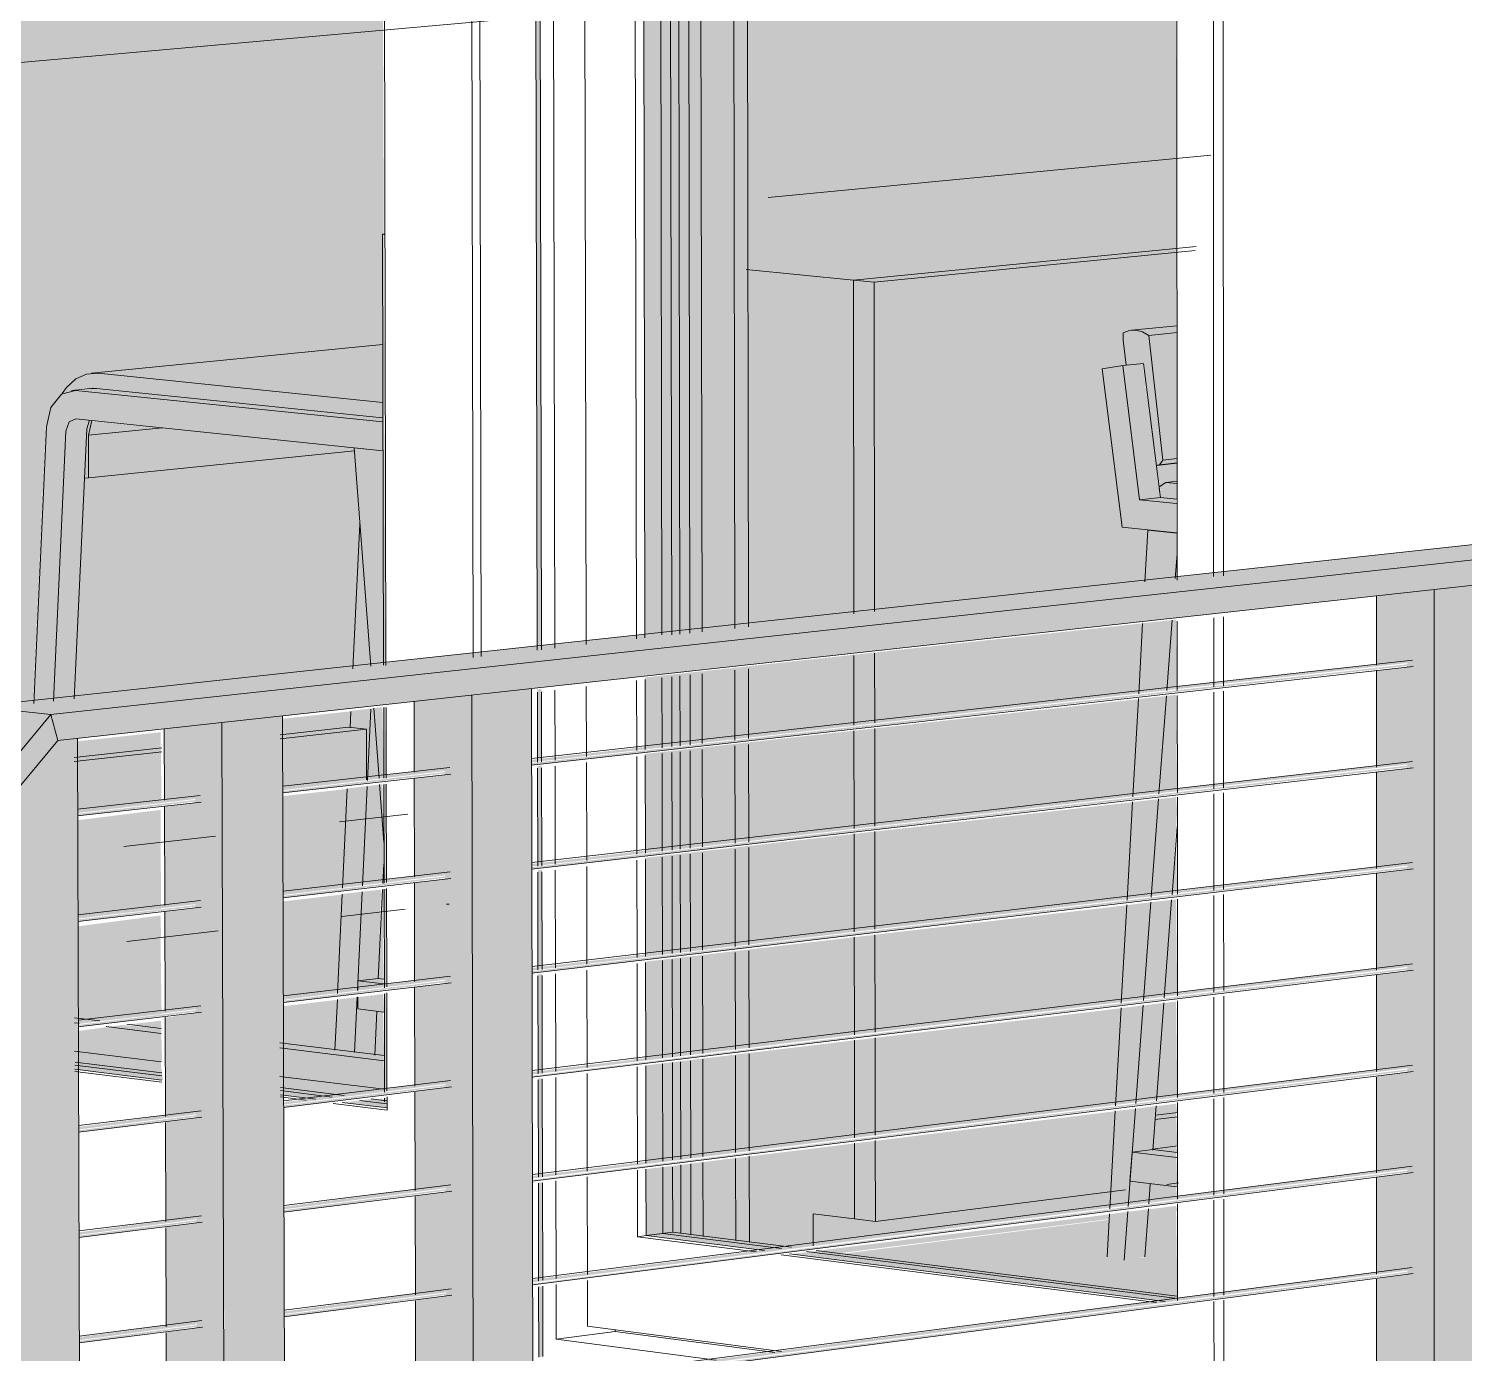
# Model space of a CAD drawing. Header units: inches. Extents: x 5690 to 5695, y -585 to 907.
# Drawn here: x 5694.2749 to 5694.3274, y 381.8823 to 381.9308 of the extents above; entities that cross this region are included whole.
import ezdxf

# ---------------------------------------------------------------- set-up
doc = ezdxf.new("R2010")
doc.units = ezdxf.units.IN
doc.header["$MEASUREMENT"] = 0
for name, color, linetype, lineweight in [('A-DOOR', 31, 'Continuous', 13), ('A-FLOR-HRAL', 11, 'Continuous', 9), ('A-GLAZ-2', 151, 'Continuous', 9), ('A-WALL', 113, 'Continuous', 13), ('G-ANNO-SYMB-1', 111, 'Continuous', 9), ('I-FURN', 30, 'Continuous', 9), ('Q-CASE', 31, 'Continuous', 9)]:
    doc.layers.add(name, color=color, linetype=linetype, lineweight=lineweight)
doc.layers.add('A-DOOR-1', color=31, linetype='Continuous', lineweight=13, transparency=0.75)
doc.layers.add('A-GLAZ-1', color=151, linetype='Continuous', lineweight=13, transparency=0.75)

msp = doc.modelspace()

# ---------------------------------------------------------------- hatches: boundary and pattern name
at = {"layer": 'A-DOOR-1'}
h = msp.add_hatch(color=256, dxfattribs=at)
h.paths.add_polyline_path([(5694.288028, 381.891324), (5694.288004, 381.891688), (5694.28794, 381.89168), (5694.287924, 381.891596), (5694.287473, 381.891652), (5694.286418, 381.891524), (5694.287998, 381.891328)], flags=0)
h.paths.add_polyline_path([(5694.285434, 381.891646), (5694.28649, 381.891774), (5694.284172, 381.89206), (5694.284173, 381.891802), (5694.284278, 381.891789)], flags=0)
h.paths.add_polyline_path([(5694.287939, 381.891922), (5694.288004, 381.89193), (5694.287995, 381.895517), (5694.28793, 381.895509), (5694.287938, 381.892392)], flags=0)
h.paths.add_polyline_path([(5694.279835, 381.892339), (5694.279795, 381.892601), (5694.276644, 381.89299), (5694.276646, 381.892733), (5694.279795, 381.892344)], flags=0)
h.paths.add_polyline_path([(5694.28793, 381.895751), (5694.287994, 381.895758), (5694.287986, 381.899348), (5694.287845, 381.899298), (5694.287833, 381.898497), (5694.287923, 381.898541)], flags=0)
h.paths.add_polyline_path([(5694.276575, 381.897192), (5694.279764, 381.897562), (5694.27974, 381.898364), (5694.276572, 381.897948), (5694.276573, 381.897756)], flags=0)
h.paths.add_polyline_path([(5694.284102, 381.898064), (5694.286336, 381.898323), (5694.286374, 381.899128), (5694.2841, 381.898866), (5694.284102, 381.898087)], flags=0)
h.paths.add_polyline_path([(5694.276571, 381.898243), (5694.27976, 381.898609), (5694.279741, 381.902228), (5694.276562, 381.901828), (5694.276569, 381.89888)], flags=0)
h.paths.add_polyline_path([(5694.284099, 381.899108), (5694.286386, 381.899371), (5694.286558, 381.902992), (5694.284091, 381.902715), (5694.284094, 381.901057)], flags=0)
h.paths.add_polyline_path([(5694.287856, 381.899541), (5694.287985, 381.899589), (5694.287976, 381.90318), (5694.287912, 381.903173), (5694.287873, 381.899902)], flags=0)
h.paths.add_polyline_path([(5694.287911, 381.903414), (5694.287976, 381.903421), (5694.28797, 381.906), (5694.287905, 381.905993), (5694.287907, 381.905282)], flags=0)
h.paths.add_polyline_path([(5694.276555, 381.904126), (5694.279745, 381.904478), (5694.279741, 381.905069), (5694.276553, 381.904719), (5694.276553, 381.904534)], flags=0)
h.paths.add_polyline_path([(5694.284085, 381.904956), (5694.286663, 381.905234), (5694.286691, 381.905832), (5694.284084, 381.905546), (5694.284085, 381.905162)], flags=0)
h.paths.add_polyline_path([(5694.272682, 381.905596), (5694.272961, 381.905932), (5694.275083, 381.906124), (5694.275546, 381.91622), (5694.275754, 381.916989), (5694.276159, 381.917444), (5694.276885, 381.917596), (5694.277455, 381.917641), (5694.287875, 381.916571), (5694.287901, 381.907541), (5694.287966, 381.907548), (5694.287868, 381.934585), (5694.278438, 381.935411), (5694.278435, 381.935897), (5694.287856, 381.936721), (5694.287783, 381.949564), (5694.279696, 381.948967), (5694.279677, 381.955599), (5694.284405, 381.955921), (5694.284379, 381.965667), (5694.272475, 381.96638), (5694.272682, 381.905629)], flags=0)
h.paths.add_polyline_path([(5694.276568, 381.906285), (5694.286765, 381.907391), (5694.287014, 381.912683), (5694.286823, 381.915469), (5694.277143, 381.916458), (5694.277036, 381.916015), (5694.276678, 381.908668)], flags=0)
h.paths.add_polyline_path([(5694.287864, 381.935259), (5694.287861, 381.935691), (5694.285353, 381.935477), (5694.28779, 381.935265)], flags=0)
h = msp.add_hatch(color=256, dxfattribs=at)
h.paths.add_polyline_path([(5694.287935, 381.892005), (5694.287898, 381.893241), (5694.287584, 381.893279), (5694.287652, 381.894865), (5694.28792, 381.894832), (5694.287891, 381.89549), (5694.28621, 381.89529), (5694.286131, 381.893457), (5694.284139, 381.8937), (5694.284143, 381.892473), (5694.287899, 381.89201)], flags=0)
h.paths.add_polyline_path([(5694.279802, 381.893008), (5694.279763, 381.894235), (5694.278329, 381.89436), (5694.276608, 381.894118), (5694.27661, 381.893401), (5694.279764, 381.893012)], flags=0)
h.paths.add_polyline_path([(5694.276607, 381.894399), (5694.27753, 381.894508), (5694.276606, 381.894599), (5694.276607, 381.894438)], flags=0)
h.paths.add_polyline_path([(5694.286221, 381.895533), (5694.287918, 381.895735), (5694.28789, 381.89604), (5694.287708, 381.896062), (5694.287811, 381.899313), (5694.286392, 381.899149), (5694.286226, 381.895636)], flags=0)
h.paths.add_polyline_path([(5694.286403, 381.899393), (5694.287873, 381.899562), (5694.287913, 381.901049), (5694.287859, 381.903163), (5694.286574, 381.90301), (5694.286495, 381.901348)], flags=0)
h.paths.add_polyline_path([(5694.276582, 381.902134), (5694.27977, 381.902491), (5694.27976, 381.904495), (5694.276575, 381.904144), (5694.276582, 381.902163)], flags=0)
h.paths.add_polyline_path([(5694.284108, 381.902976), (5694.287907, 381.90341), (5694.287859, 381.905984), (5694.286707, 381.905849), (5694.286679, 381.905245), (5694.286623, 381.905252), (5694.284102, 381.904974), (5694.284105, 381.904028)], flags=0)
h.paths.add_polyline_path([(5694.275104, 381.906142), (5694.276589, 381.906303), (5694.277043, 381.916162), (5694.27715, 381.916478), (5694.28683, 381.915475), (5694.28703, 381.912698), (5694.286781, 381.907408), (5694.287897, 381.907537), (5694.287858, 381.916573), (5694.27732, 381.917639), (5694.276395, 381.917507), (5694.27612, 381.917434), (5694.275733, 381.916948), (5694.27556, 381.916085), (5694.275155, 381.907257)], flags=0)
h = msp.add_hatch(color=256, dxfattribs=at)
h.paths.add_polyline_path([(5694.28793, 381.891545), (5694.287892, 381.89166), (5694.287441, 381.891605), (5694.287892, 381.891549)], flags=0)
h.paths.add_polyline_path([(5694.286457, 381.891727), (5694.287928, 381.891912), (5694.287891, 381.891998), (5694.284134, 381.892461), (5694.284137, 381.892014), (5694.284957, 381.891912)], flags=0)
h.paths.add_polyline_path([(5694.279795, 381.89255), (5694.279755, 381.893001), (5694.2766, 381.89339), (5694.276603, 381.892945), (5694.279756, 381.892555)], flags=0)
h.paths.add_polyline_path([(5694.287921, 381.893222), (5694.287883, 381.894825), (5694.287644, 381.894854), (5694.287573, 381.893264), (5694.287888, 381.893226)], flags=0)
h.paths.add_polyline_path([(5694.28612, 381.893442), (5694.286201, 381.895278), (5694.284119, 381.895032), (5694.284127, 381.893685), (5694.285946, 381.893463)], flags=0)
h.paths.add_polyline_path([(5694.279785, 381.894216), (5694.27975, 381.894515), (5694.278526, 381.89437), (5694.279751, 381.89422)], flags=0)
h.paths.add_polyline_path([(5694.277516, 381.894493), (5694.279781, 381.894761), (5694.27974, 381.897559), (5694.276575, 381.897192), (5694.276592, 381.894606), (5694.277029, 381.894553)], flags=0)
h.paths.add_polyline_path([(5694.284118, 381.895273), (5694.286212, 381.895521), (5694.286336, 381.898323), (5694.284102, 381.898064), (5694.284116, 381.895623)], flags=0)
h.paths.add_polyline_path([(5694.287907, 381.896023), (5694.287873, 381.898501), (5694.287807, 381.898494), (5694.287698, 381.896048), (5694.28788, 381.896026)], flags=0)
at = {"layer": 'A-FLOR-HRAL'}
for points in [[(5694.275729, 381.905711), (5694.360818, 381.914973), (5694.358157, 381.915233), (5694.273062, 381.906012), (5694.274115, 381.905893)], [(5694.275981, 381.904769), (5694.360816, 381.914071), (5694.360818, 381.914973), (5694.275729, 381.905711)], [(5694.326652, 381.859815), (5694.328394, 381.860084), (5694.328401, 381.910517), (5694.32634, 381.910291), (5694.326368, 381.85997), (5694.32651, 381.859909), (5694.326652, 381.859881)], [(5694.29153, 381.854454), (5694.29342, 381.854746), (5694.293312, 381.906669), (5694.291125, 381.906402), (5694.291241, 381.854617), (5694.291378, 381.85455), (5694.29153, 381.854521)], [(5694.290913, 381.85446), (5694.290944, 381.854562), (5694.291241, 381.854631), (5694.291125, 381.90643), (5694.289015, 381.906196), (5694.289021, 381.903626), (5694.290134, 381.903702), (5694.290149, 381.903561), (5694.290097, 381.903507), (5694.289021, 381.903385), (5694.28903, 381.899805), (5694.290143, 381.899884), (5694.290158, 381.899743), (5694.290106, 381.899689), (5694.28903, 381.899564), (5694.289039, 381.895985), (5694.290152, 381.896068), (5694.290167, 381.895927), (5694.290115, 381.895873), (5694.289039, 381.895745), (5694.289048, 381.892168), (5694.29016, 381.892254), (5694.290175, 381.892113), (5694.290123, 381.892059), (5694.289048, 381.891927), (5694.289057, 381.888353), (5694.290169, 381.888441), (5694.290184, 381.8883), (5694.290132, 381.888247), (5694.289057, 381.888111), (5694.289066, 381.884539), (5694.290175, 381.884634), (5694.290202, 381.884543), (5694.290144, 381.884438), (5694.290141, 381.884436), (5694.289067, 381.884298), (5694.289075, 381.880727), (5694.290184, 381.880825), (5694.290211, 381.880734), (5694.290153, 381.880629), (5694.29015, 381.880628), (5694.289076, 381.880473), (5694.289084, 381.876917), (5694.290192, 381.877018), (5694.29022, 381.876927), (5694.290162, 381.876822), (5694.290158, 381.876821), (5694.289085, 381.876675), (5694.289093, 381.873109), (5694.290201, 381.873213), (5694.290229, 381.873122), (5694.290171, 381.873018), (5694.290167, 381.873016), (5694.289094, 381.872867), (5694.289102, 381.869303), (5694.29021, 381.86941), (5694.290237, 381.869319), (5694.290179, 381.869215), (5694.290176, 381.869213), (5694.289103, 381.869061), (5694.289111, 381.865498), (5694.290218, 381.865609), (5694.290246, 381.865518), (5694.290188, 381.865413), (5694.290185, 381.865412), (5694.289112, 381.865256), (5694.28912, 381.861696), (5694.290227, 381.861809), (5694.290255, 381.861718), (5694.290216, 381.861624), (5694.289121, 381.861453), (5694.289129, 381.857895), (5694.290236, 381.858012), (5694.290263, 381.85792), (5694.290205, 381.857817), (5694.290202, 381.857815), (5694.28913, 381.857653), (5694.289164, 381.85473), (5694.290912, 381.85446)], [(5694.129988, 381.728735), (5694.275981, 381.904769), (5694.275729, 381.905711), (5694.129971, 381.730095)], [(5694.282419, 381.853063), (5694.284348, 381.853362), (5694.284209, 381.905671), (5694.281989, 381.905428), (5694.282185, 381.853219), (5694.282264, 381.85316), (5694.282419, 381.853131)], [(5694.281797, 381.853073), (5694.281827, 381.853172), (5694.282136, 381.85323), (5694.281989, 381.905428), (5694.279879, 381.905195), (5694.279887, 381.902605), (5694.281, 381.902681), (5694.281022, 381.902562), (5694.280963, 381.902484), (5694.279888, 381.902363), (5694.279898, 381.898755), (5694.281011, 381.898834), (5694.281033, 381.898716), (5694.280974, 381.898638), (5694.279899, 381.898504), (5694.27991, 381.894908), (5694.281022, 381.89499), (5694.281044, 381.894871), (5694.280985, 381.894793), (5694.27991, 381.89462), (5694.279921, 381.891062), (5694.281033, 381.891147), (5694.281055, 381.891028), (5694.280996, 381.890951), (5694.279922, 381.890819), (5694.279932, 381.887218), (5694.281043, 381.887307), (5694.281069, 381.887218), (5694.281009, 381.887111), (5694.281007, 381.88711), (5694.279933, 381.886975), (5694.279944, 381.883376), (5694.281054, 381.883468), (5694.28108, 381.883379), (5694.28102, 381.883272), (5694.281018, 381.883271), (5694.279944, 381.883133), (5694.279955, 381.879535), (5694.281065, 381.879631), (5694.281091, 381.879542), (5694.281031, 381.879435), (5694.281029, 381.879434), (5694.279956, 381.87928), (5694.279966, 381.875697), (5694.281076, 381.875796), (5694.281102, 381.875706), (5694.281042, 381.8756), (5694.28104, 381.875599), (5694.279967, 381.875454), (5694.279978, 381.871861), (5694.281071, 381.871982), (5694.281113, 381.871873), (5694.281053, 381.871767), (5694.281051, 381.871766), (5694.279978, 381.871617), (5694.279989, 381.868026), (5694.281082, 381.868151), (5694.281124, 381.868041), (5694.281064, 381.867935), (5694.281063, 381.867935), (5694.27999, 381.867782), (5694.28, 381.864193), (5694.281093, 381.864321), (5694.281135, 381.864212), (5694.281075, 381.864106), (5694.281074, 381.864105), (5694.280001, 381.86395), (5694.280011, 381.860363), (5694.281104, 381.860494), (5694.281146, 381.860384), (5694.281086, 381.860278), (5694.281085, 381.860278), (5694.280012, 381.860119), (5694.280023, 381.856534), (5694.281115, 381.856668), (5694.281157, 381.856558), (5694.281097, 381.856453), (5694.281096, 381.856452), (5694.280023, 381.856289), (5694.28006, 381.853345), (5694.281797, 381.853073)]]:
    msp.add_hatch(color=256, dxfattribs=at).paths.add_polyline_path(points, flags=0)
h = msp.add_hatch(color=256, dxfattribs=at)
h.paths.add_polyline_path([(5694.276709, 381.90211), (5694.281021, 381.902627), (5694.280961, 381.902717), (5694.280919, 381.902721), (5694.276708, 381.902201), (5694.276709, 381.902111)], flags=0)
h.paths.add_polyline_path([(5694.284215, 381.90295), (5694.290154, 381.903651), (5694.290093, 381.903738), (5694.290053, 381.903742), (5694.284215, 381.90304), (5694.284215, 381.902953)], flags=0)
h.paths.add_polyline_path([(5694.293316, 381.903968), (5694.32536, 381.907601), (5694.325293, 381.907676), (5694.325263, 381.907677), (5694.293316, 381.904058), (5694.293316, 381.903975)], flags=0)
h.paths.add_polyline_path([(5694.328401, 381.907893), (5694.357353, 381.911162), (5694.357273, 381.911254), (5694.357251, 381.911252), (5694.328401, 381.90798), (5694.328401, 381.907912)], flags=0)
h = msp.add_hatch(color=256, dxfattribs=at)
h.paths.add_polyline_path([(5694.276709, 381.902008), (5694.281014, 381.902536), (5694.281025, 381.902593), (5694.276709, 381.90208), (5694.276709, 381.902008)], flags=0)
h.paths.add_polyline_path([(5694.284215, 381.902848), (5694.290149, 381.903561), (5694.290159, 381.903615), (5694.284215, 381.90292), (5694.284215, 381.902849)], flags=0)
h.paths.add_polyline_path([(5694.293317, 381.903867), (5694.325356, 381.907497), (5694.325368, 381.907554), (5694.293317, 381.903938), (5694.293317, 381.903869)], flags=0)
h.paths.add_polyline_path([(5694.328401, 381.907795), (5694.357344, 381.911077), (5694.357355, 381.911133), (5694.328401, 381.907854), (5694.328401, 381.9078)], flags=0)
h = msp.add_hatch(color=256, dxfattribs=at)
h.paths.add_polyline_path([(5694.326053, 381.859809), (5694.326085, 381.85992), (5694.32634, 381.859973), (5694.32634, 381.910291), (5694.32423, 381.910058), (5694.32423, 381.907561), (5694.325343, 381.907639), (5694.325361, 381.907513), (5694.325306, 381.907449), (5694.32423, 381.907327), (5694.324231, 381.90385), (5694.325343, 381.903931), (5694.325362, 381.903805), (5694.325306, 381.903741), (5694.324231, 381.903616), (5694.324231, 381.90014), (5694.325344, 381.900224), (5694.325362, 381.900099), (5694.325306, 381.900035), (5694.324231, 381.899907), (5694.324231, 381.896433), (5694.325344, 381.89652), (5694.325362, 381.896394), (5694.325307, 381.89633), (5694.324231, 381.896199), (5694.324232, 381.892727), (5694.325344, 381.892817), (5694.325362, 381.892691), (5694.325307, 381.892628), (5694.324232, 381.892492), (5694.324232, 381.889023), (5694.325344, 381.889116), (5694.325362, 381.88899), (5694.325307, 381.888927), (5694.324232, 381.888789), (5694.324233, 381.885321), (5694.325344, 381.885417), (5694.325362, 381.885291), (5694.325307, 381.885228), (5694.324233, 381.885074), (5694.324233, 381.88162), (5694.325345, 381.881719), (5694.325363, 381.881594), (5694.325307, 381.881531), (5694.324233, 381.881385), (5694.324234, 381.877921), (5694.325335, 381.878035), (5694.325368, 381.877926), (5694.325319, 381.87784), (5694.325308, 381.877835), (5694.324234, 381.877686), (5694.324234, 381.874224), (5694.325335, 381.874341), (5694.325368, 381.874232), (5694.325319, 381.874146), (5694.325308, 381.874141), (5694.324234, 381.873989), (5694.324235, 381.870529), (5694.325335, 381.870649), (5694.325368, 381.87054), (5694.32532, 381.870454), (5694.325308, 381.870449), (5694.324235, 381.870294), (5694.324235, 381.866835), (5694.325335, 381.866959), (5694.325369, 381.866849), (5694.32532, 381.866764), (5694.325308, 381.866759), (5694.324235, 381.8666), (5694.324236, 381.863143), (5694.325336, 381.86327), (5694.325369, 381.86316), (5694.32532, 381.863075), (5694.325308, 381.86307), (5694.324236, 381.862908), (5694.324264, 381.860069), (5694.325412, 381.859902)], flags=0)
h.paths.add_polyline_path([(5694.32634, 381.85988), (5694.326313, 381.859886), (5694.326275, 381.859881)], flags=0)
h = msp.add_hatch(color=256, dxfattribs=at)
h.paths.add_polyline_path([(5694.276721, 381.89825), (5694.281032, 381.89878), (5694.280972, 381.89887), (5694.28093, 381.898875), (5694.27672, 381.898341), (5694.276721, 381.898251)], flags=0)
h.paths.add_polyline_path([(5694.284225, 381.899113), (5694.290163, 381.899833), (5694.290102, 381.89992), (5694.290062, 381.899924), (5694.284225, 381.899204), (5694.284225, 381.899117)], flags=0)
h.paths.add_polyline_path([(5694.293324, 381.90016), (5694.32536, 381.903893), (5694.325294, 381.903968), (5694.325263, 381.903969), (5694.293324, 381.90025), (5694.293324, 381.900167)], flags=0)
h.paths.add_polyline_path([(5694.3284, 381.904195), (5694.357345, 381.907554), (5694.357266, 381.907646), (5694.357244, 381.907644), (5694.3284, 381.904282), (5694.3284, 381.904214)], flags=0)
h = msp.add_hatch(color=256, dxfattribs=at)
h.paths.add_polyline_path([(5694.276721, 381.898148), (5694.281025, 381.89869), (5694.281036, 381.898746), (5694.276721, 381.898219), (5694.276721, 381.898148)], flags=0)
h.paths.add_polyline_path([(5694.284225, 381.899012), (5694.290158, 381.899743), (5694.290167, 381.899797), (5694.284225, 381.899083), (5694.284225, 381.899013)], flags=0)
h.paths.add_polyline_path([(5694.293325, 381.900059), (5694.325357, 381.903789), (5694.325368, 381.903846), (5694.293324, 381.90013), (5694.293325, 381.900061)], flags=0)
h.paths.add_polyline_path([(5694.3284, 381.904097), (5694.357337, 381.907469), (5694.357348, 381.907525), (5694.3284, 381.904156), (5694.3284, 381.904101)], flags=0)
h = msp.add_hatch(color=256, dxfattribs=at)
h.paths.add_polyline_path([(5694.129971, 381.730095), (5694.275729, 381.905711), (5694.273062, 381.906012), (5694.127378, 381.730869)], flags=0)
h.paths.add_polyline_path([(5694.274454, 381.904541), (5694.272344, 381.904782), (5694.272349, 381.904905), (5694.272563, 381.904905), (5694.274556, 381.904664), (5694.274455, 381.904542)], flags=0)
h = msp.add_hatch(color=256, dxfattribs=at)
h.paths.add_polyline_path([(5694.274905, 381.851916), (5694.276867, 381.85222), (5694.276701, 381.904848), (5694.275981, 381.904769), (5694.27446, 381.902935), (5694.27467, 381.852074), (5694.274747, 381.852014), (5694.274905, 381.851984)], flags=0)
h.paths.add_polyline_path([(5694.274455, 381.904542), (5694.274566, 381.904676), (5694.274454, 381.904664)], flags=0)
h = msp.add_hatch(color=256, dxfattribs=at)
h.paths.add_polyline_path([(5694.276733, 381.894392), (5694.281043, 381.894935), (5694.280983, 381.895026), (5694.280941, 381.89503), (5694.276733, 381.894483), (5694.276733, 381.894393)], flags=0)
h.paths.add_polyline_path([(5694.284235, 381.895279), (5694.290172, 381.896017), (5694.29011, 381.896104), (5694.290071, 381.896108), (5694.284235, 381.895369), (5694.284235, 381.895282)], flags=0)
h.paths.add_polyline_path([(5694.293332, 381.896354), (5694.32536, 381.900187), (5694.325294, 381.900262), (5694.325263, 381.900263), (5694.293332, 381.896444), (5694.293332, 381.89636)], flags=0)
h.paths.add_polyline_path([(5694.3284, 381.900498), (5694.357338, 381.903948), (5694.357258, 381.90404), (5694.356527, 381.903955), (5694.3284, 381.900585), (5694.3284, 381.900517)], flags=0)
h = msp.add_hatch(color=256, dxfattribs=at)
h.paths.add_polyline_path([(5694.276733, 381.89429), (5694.281036, 381.894845), (5694.281047, 381.894902), (5694.276733, 381.894361), (5694.276733, 381.89429)], flags=0)
h.paths.add_polyline_path([(5694.284236, 381.895178), (5694.290167, 381.895927), (5694.290176, 381.895981), (5694.284236, 381.895248), (5694.284236, 381.895178)], flags=0)
h.paths.add_polyline_path([(5694.293333, 381.896253), (5694.325357, 381.900083), (5694.325368, 381.90014), (5694.293332, 381.896324), (5694.293333, 381.896255)], flags=0)
h.paths.add_polyline_path([(5694.3284, 381.900401), (5694.35733, 381.903863), (5694.357341, 381.903918), (5694.3284, 381.900459), (5694.3284, 381.900405)], flags=0)
h = msp.add_hatch(color=256, dxfattribs=at)
h.paths.add_polyline_path([(5694.276745, 381.890536), (5694.281054, 381.891092), (5694.280994, 381.891183), (5694.280953, 381.891188), (5694.276745, 381.890627), (5694.276745, 381.890536)], flags=0)
h.paths.add_polyline_path([(5694.284246, 381.891446), (5694.290181, 381.892203), (5694.290119, 381.89229), (5694.29008, 381.892294), (5694.284245, 381.891536), (5694.284246, 381.891449)], flags=0)
h.paths.add_polyline_path([(5694.29334, 381.892549), (5694.325361, 381.896482), (5694.325294, 381.896558), (5694.325263, 381.896559), (5694.29334, 381.892639), (5694.29334, 381.892556)], flags=0)
h.paths.add_polyline_path([(5694.328399, 381.896803), (5694.357331, 381.900343), (5694.357251, 381.900435), (5694.356527, 381.900349), (5694.328399, 381.89689), (5694.328399, 381.896822)], flags=0)
h = msp.add_hatch(color=256, dxfattribs=at)
h.paths.add_polyline_path([(5694.276745, 381.890434), (5694.281047, 381.891002), (5694.281058, 381.891059), (5694.276745, 381.890505), (5694.276745, 381.890435)], flags=0)
h.paths.add_polyline_path([(5694.284246, 381.891345), (5694.290175, 381.892113), (5694.290185, 381.892166), (5694.284246, 381.891415), (5694.284246, 381.891346)], flags=0)
h.paths.add_polyline_path([(5694.293341, 381.892449), (5694.325357, 381.896379), (5694.325368, 381.896435), (5694.29334, 381.892498), (5694.293341, 381.892451)], flags=0)
h.paths.add_polyline_path([(5694.328399, 381.896706), (5694.357323, 381.900258), (5694.357334, 381.900314), (5694.328399, 381.896764), (5694.328399, 381.89671)], flags=0)
h = msp.add_hatch(color=256, dxfattribs=at)
h.paths.add_polyline_path([(5694.276757, 381.886681), (5694.281065, 381.887251), (5694.281005, 381.887342), (5694.280964, 381.887347), (5694.276757, 381.886773), (5694.276757, 381.886682)], flags=0)
h.paths.add_polyline_path([(5694.284256, 381.887615), (5694.290189, 381.88839), (5694.290128, 381.888478), (5694.290089, 381.888482), (5694.284256, 381.887708), (5694.284256, 381.887618)], flags=0)
h.paths.add_polyline_path([(5694.293348, 381.888746), (5694.325361, 381.892779), (5694.325285, 381.892858), (5694.325264, 381.892857), (5694.293348, 381.888837), (5694.293348, 381.888753)], flags=0)
h.paths.add_polyline_path([(5694.328399, 381.89311), (5694.357324, 381.89674), (5694.357244, 381.896832), (5694.356528, 381.896745), (5694.328399, 381.893197), (5694.328399, 381.893128)], flags=0)
h = msp.add_hatch(color=256, dxfattribs=at)
h.paths.add_polyline_path([(5694.276757, 381.886581), (5694.281058, 381.887161), (5694.281069, 381.887218), (5694.276757, 381.886651), (5694.276757, 381.886581)], flags=0)
h.paths.add_polyline_path([(5694.284256, 381.887515), (5694.290184, 381.8883), (5694.290194, 381.888354), (5694.284256, 381.887584), (5694.284256, 381.887515)], flags=0)
h.paths.add_polyline_path([(5694.293348, 381.888647), (5694.325357, 381.892676), (5694.325368, 381.892732), (5694.293348, 381.888695), (5694.293348, 381.888649)], flags=0)
h.paths.add_polyline_path([(5694.328399, 381.893013), (5694.357316, 381.896655), (5694.357327, 381.896711), (5694.328399, 381.89307), (5694.328399, 381.893017)], flags=0)
h = msp.add_hatch(color=256, dxfattribs=at)
h.paths.add_polyline_path([(5694.276769, 381.882829), (5694.281076, 381.883412), (5694.280996, 381.88351), (5694.280975, 381.883508), (5694.276769, 381.882944), (5694.276769, 381.882829)], flags=0)
h.paths.add_polyline_path([(5694.284266, 381.883786), (5694.290198, 381.884579), (5694.290119, 381.884673), (5694.290097, 381.884672), (5694.284266, 381.883879), (5694.284266, 381.883789)], flags=0)
h.paths.add_polyline_path([(5694.293356, 381.884946), (5694.325361, 381.889078), (5694.325285, 381.889157), (5694.325264, 381.889156), (5694.293356, 381.885041), (5694.293356, 381.884952)], flags=0)
h.paths.add_polyline_path([(5694.328398, 381.889418), (5694.357317, 381.893139), (5694.357237, 381.893231), (5694.356528, 381.893142), (5694.328398, 381.889506), (5694.328398, 381.889437)], flags=0)
h = msp.add_hatch(color=256, dxfattribs=at)
h.paths.add_polyline_path([(5694.27677, 381.882728), (5694.281069, 381.883322), (5694.28108, 381.883379), (5694.276769, 381.882798), (5694.27677, 381.882729)], flags=0)
h.paths.add_polyline_path([(5694.284266, 381.883686), (5694.290193, 381.88449), (5694.290202, 381.884543), (5694.284266, 381.883755), (5694.284266, 381.883687)], flags=0)
h.paths.add_polyline_path([(5694.293356, 381.884847), (5694.325357, 381.888975), (5694.325369, 381.889031), (5694.293356, 381.884895), (5694.293356, 381.884848)], flags=0)
h.paths.add_polyline_path([(5694.328398, 381.889322), (5694.357308, 381.893054), (5694.35732, 381.893109), (5694.328398, 381.889379), (5694.328398, 381.889326)], flags=0)
h = msp.add_hatch(color=256, dxfattribs=at)
h.paths.add_polyline_path([(5694.276781, 381.878978), (5694.281087, 381.879575), (5694.281007, 381.879673), (5694.280986, 381.879672), (5694.276781, 381.879093), (5694.276781, 381.878979)], flags=0)
h.paths.add_polyline_path([(5694.284276, 381.879958), (5694.290207, 381.880771), (5694.290128, 381.880864), (5694.290106, 381.880863), (5694.284276, 381.880052), (5694.284276, 381.879962)], flags=0)
h.paths.add_polyline_path([(5694.293364, 381.881147), (5694.325361, 381.885379), (5694.325286, 381.885458), (5694.325264, 381.885457), (5694.293364, 381.881242), (5694.293364, 381.881153)], flags=0)
h.paths.add_polyline_path([(5694.328398, 381.885728), (5694.35731, 381.889539), (5694.35723, 381.889632), (5694.356528, 381.889541), (5694.328398, 381.885816), (5694.328398, 381.885747)], flags=0)
h = msp.add_hatch(color=256, dxfattribs=at)
h.paths.add_polyline_path([(5694.276782, 381.878878), (5694.28108, 381.879485), (5694.281091, 381.879542), (5694.276781, 381.878948), (5694.276782, 381.878878)], flags=0)
h.paths.add_polyline_path([(5694.284277, 381.879859), (5694.290201, 381.880681), (5694.290211, 381.880734), (5694.284276, 381.879928), (5694.284277, 381.87986)], flags=0)
h.paths.add_polyline_path([(5694.293364, 381.881048), (5694.325358, 381.885276), (5694.325369, 381.885332), (5694.293364, 381.881096), (5694.293364, 381.88105)], flags=0)
h.paths.add_polyline_path([(5694.328398, 381.885632), (5694.357301, 381.889454), (5694.357312, 381.889509), (5694.328398, 381.885689), (5694.328398, 381.885636)], flags=0)
at = {"layer": 'A-GLAZ-1'}
h = msp.add_hatch(color=256, dxfattribs=at)
h.paths.add_polyline_path([(5694.316499, 381.884247), (5694.316951, 381.884306), (5694.316902, 381.884447), (5694.304569, 381.886007), (5694.314448, 381.887259), (5694.314458, 381.887431), (5694.302828, 381.885979), (5694.314995, 381.884437)], flags=0)
h.paths.add_polyline_path([(5694.301892, 381.886097), (5694.314471, 381.887669), (5694.314669, 381.891202), (5694.297499, 381.889085), (5694.297503, 381.886653), (5694.301131, 381.886194)], flags=0)
h.paths.add_polyline_path([(5694.315867, 381.887418), (5694.316942, 381.887555), (5694.316895, 381.887742), (5694.315882, 381.887613)], flags=0)
h.paths.add_polyline_path([(5694.315899, 381.887852), (5694.316942, 381.887985), (5694.316895, 381.888428), (5694.315952, 381.888548), (5694.315944, 381.888448)], flags=0)
h.paths.add_polyline_path([(5694.297498, 381.889325), (5694.314683, 381.89144), (5694.314881, 381.89497), (5694.297492, 381.89288), (5694.297493, 381.89243)], flags=0)
h.paths.add_polyline_path([(5694.316941, 381.889686), (5694.316895, 381.889923), (5694.316046, 381.889797), (5694.316895, 381.889692)], flags=0)
h.paths.add_polyline_path([(5694.31614, 381.891057), (5694.31694, 381.891157), (5694.316895, 381.891479), (5694.316165, 381.891388)], flags=0)
h.paths.add_polyline_path([(5694.316183, 381.891626), (5694.31694, 381.891721), (5694.316895, 381.895215), (5694.316449, 381.895161), (5694.31623, 381.892246)], flags=0)
h.paths.add_polyline_path([(5694.297491, 381.89312), (5694.314894, 381.895208), (5694.315093, 381.898739), (5694.297485, 381.896676), (5694.297487, 381.895688)], flags=0)
h.paths.add_polyline_path([(5694.316466, 381.895399), (5694.316937, 381.895456), (5694.316895, 381.898952), (5694.316732, 381.898933), (5694.316486, 381.895656)], flags=0)
h.paths.add_polyline_path([(5694.297485, 381.896916), (5694.315106, 381.898977), (5694.315304, 381.902509), (5694.297478, 381.900475), (5694.297481, 381.898946)], flags=0)
h.paths.add_polyline_path([(5694.31675, 381.899171), (5694.316935, 381.899193), (5694.316895, 381.901108), (5694.316817, 381.900071)], flags=0)
h.paths.add_polyline_path([(5694.297478, 381.900714), (5694.315317, 381.902746), (5694.315516, 381.906278), (5694.297471, 381.904275), (5694.297475, 381.902203)], flags=0)
h.paths.add_polyline_path([(5694.297471, 381.904514), (5694.315529, 381.906516), (5694.315671, 381.909051), (5694.297466, 381.90707), (5694.297469, 381.905461)], flags=0)
h.paths.add_polyline_path([(5694.297463, 381.908605), (5694.315757, 381.910573), (5694.315863, 381.912462), (5694.314916, 381.912561), (5694.314193, 381.918365), (5694.315707, 381.918556), (5694.316356, 381.913647), (5694.316928, 381.913589), (5694.316886, 381.936262), (5694.301207, 381.934916), (5694.301168, 381.935563), (5694.303055, 381.935726), (5694.301205, 381.935916), (5694.301164, 381.936548), (5694.306177, 381.93614), (5694.307668, 381.936141), (5694.308746, 381.936217), (5694.316885, 381.936927), (5694.309915, 381.937467), (5694.308506, 381.937442), (5694.307538, 381.937368), (5694.301163, 381.936825), (5694.301202, 381.937833), (5694.307537, 381.938354), (5694.316902, 381.937576), (5694.316885, 381.966497), (5694.312584, 381.966752), (5694.31255, 381.957943), (5694.305259, 381.958428), (5694.305248, 381.967187), (5694.297355, 381.967622), (5694.297463, 381.908719)], flags=0)
h = msp.add_hatch(color=256, dxfattribs=at)
h.paths.add_polyline_path([(5694.314991, 381.885762), (5694.315752, 381.885881), (5694.315883, 381.88762), (5694.314459, 381.887437), (5694.314369, 381.88584), (5694.314821, 381.885783)], flags=0)
h.paths.add_polyline_path([(5694.314472, 381.887675), (5694.315901, 381.887858), (5694.315953, 381.888553), (5694.316943, 381.888431), (5694.316896, 381.889697), (5694.316048, 381.88982), (5694.316941, 381.889933), (5694.316896, 381.891155), (5694.316141, 381.891061), (5694.316166, 381.891392), (5694.31467, 381.891205), (5694.314505, 381.888268)], flags=0)
h.paths.add_polyline_path([(5694.314684, 381.891443), (5694.316184, 381.891631), (5694.316449, 381.895165), (5694.314882, 381.894974), (5694.314737, 381.8924)], flags=0)
h.paths.add_polyline_path([(5694.314895, 381.895212), (5694.316467, 381.895403), (5694.316733, 381.898937), (5694.315093, 381.898743), (5694.31492, 381.89566)], flags=0)
h.paths.add_polyline_path([(5694.315107, 381.89898), (5694.316751, 381.899175), (5694.316934, 381.902179), (5694.316896, 381.902696), (5694.315305, 381.902512), (5694.315149, 381.899732)], flags=0)
h.paths.add_polyline_path([(5694.315318, 381.902749), (5694.316934, 381.902936), (5694.316896, 381.906437), (5694.315516, 381.906282), (5694.315425, 381.904659)], flags=0)
h.paths.add_polyline_path([(5694.31553, 381.906519), (5694.316932, 381.906676), (5694.316896, 381.909189), (5694.315672, 381.909054), (5694.315652, 381.908699)], flags=0)
h.paths.add_polyline_path([(5694.315758, 381.910576), (5694.316929, 381.910704), (5694.316896, 381.913592), (5694.316305, 381.913651), (5694.316206, 381.914558), (5694.315671, 381.918552), (5694.314193, 381.918366), (5694.314917, 381.912563), (5694.315862, 381.91243), (5694.31585, 381.912226)], flags=0)
msp.add_hatch(color=256, dxfattribs=at).paths.add_polyline_path([(5694.316946, 381.884403), (5694.316895, 381.887549), (5694.315867, 381.887418), (5694.31575, 381.88586), (5694.314792, 381.885787), (5694.314371, 381.885881), (5694.314447, 381.887236), (5694.304556, 381.88597), (5694.316897, 381.884409)], flags=0)
at = {"layer": 'A-WALL'}
h = msp.add_hatch(color=256, dxfattribs=at)
h.paths.add_polyline_path([(5694.293577, 381.882208), (5694.29373, 381.882227), (5694.293724, 381.884806), (5694.293572, 381.884787), (5694.293577, 381.882227)], flags=0)
h.paths.add_polyline_path([(5694.293571, 381.885028), (5694.293724, 381.885047), (5694.293716, 381.888611), (5694.293564, 381.888592), (5694.293571, 381.885435)], flags=0)
h.paths.add_polyline_path([(5694.293564, 381.888833), (5694.293716, 381.888852), (5694.293709, 381.892418), (5694.293556, 381.892399), (5694.293563, 381.889171)], flags=0)
h.paths.add_polyline_path([(5694.293556, 381.89264), (5694.293708, 381.892658), (5694.293701, 381.896226), (5694.293548, 381.896208), (5694.29355, 381.895305)], flags=0)
h.paths.add_polyline_path([(5694.293548, 381.896448), (5694.2937, 381.896466), (5694.293693, 381.900036), (5694.29354, 381.900019), (5694.293543, 381.898571)], flags=0)
h.paths.add_polyline_path([(5694.29354, 381.900259), (5694.293692, 381.900276), (5694.293685, 381.903848), (5694.293532, 381.903831), (5694.293536, 381.90219)], flags=0)
h.paths.add_polyline_path([(5694.293532, 381.904071), (5694.293684, 381.904088), (5694.293679, 381.906653), (5694.293527, 381.906636), (5694.293529, 381.905461)], flags=0)
h.paths.add_polyline_path([(5694.293523, 381.908176), (5694.293676, 381.908193), (5694.293545, 381.971479), (5694.293392, 381.971488), (5694.293522, 381.908718)], flags=0)

# ---------------------------------------------------------------- linework, layer by layer
at = {"layer": 'A-DOOR'}
for p, q in [((5694.291042, 381.970856), (5694.291183, 381.907804)), ((5694.287848, 381.965431), (5694.287989, 381.907511)), ((5694.287992, 381.905968), (5694.287999, 381.903389)), ((5694.287999, 381.903168), (5694.288008, 381.899572)), ((5694.288008, 381.899351), (5694.288017, 381.895759)), ((5694.288018, 381.895538), (5694.288026, 381.891949)), ((5694.279784, 381.892496), (5694.27661, 381.892888)), ((5694.276613, 381.892994), (5694.279784, 381.892602)), ((5694.279784, 381.892264), (5694.276605, 381.892657)), ((5694.276607, 381.892738), (5694.279784, 381.892345)), ((5694.276607, 381.892738), (5694.279784, 381.892345)), ((5694.279784, 381.892345), (5694.276607, 381.892738)), ((5694.284125, 381.892066), (5694.286463, 381.891777)), ((5694.286027, 381.891724), (5694.284128, 381.891959)), ((5694.284132, 381.891807), (5694.285407, 381.891649)), ((5694.284132, 381.891807), (5694.285407, 381.891649)), ((5694.285407, 381.891649), (5694.284132, 381.891807)), ((5694.285073, 381.891608), (5694.284135, 381.891725)), ((5694.288028, 381.891242), (5694.286057, 381.891487)), ((5694.286391, 381.891527), (5694.288027, 381.891325)), ((5694.286391, 381.891527), (5694.288027, 381.891325)), ((5694.288027, 381.891325), (5694.286391, 381.891527)), ((5694.288015, 381.891478), (5694.28703, 381.8916)), ((5694.287446, 381.891655), (5694.288009, 381.891586)), ((5694.288027, 381.891728), (5694.288028, 381.891242))]:
    msp.add_line(p, q, dxfattribs=at)
at = {"layer": 'A-FLOR-HRAL'}
for p, q in [((5694.358157, 381.915233), (5694.273062, 381.906012)), ((5694.275729, 381.905711), (5694.360818, 381.914973)), ((5694.360816, 381.914071), (5694.275981, 381.904769)), ((5694.32634, 381.859971), (5694.32634, 381.91029)), ((5694.32423, 381.910056), (5694.32423, 381.907516)), ((5694.293316, 381.904108), (5694.32554, 381.907709)), ((5694.325566, 381.907477), (5694.293317, 381.903867)), ((5694.32423, 381.907339), (5694.324231, 381.903795)), ((5694.29342, 381.854741), (5694.293312, 381.906669)), ((5694.275729, 381.905711), (5694.273062, 381.906012)), ((5694.289015, 381.906195), (5694.289021, 381.903606)), ((5694.291241, 381.854615), (5694.291125, 381.906429)), ((5694.275729, 381.905711), (5694.129971, 381.730095)), ((5694.275981, 381.904769), (5694.275729, 381.905711)), ((5694.284348, 381.853356), (5694.284209, 381.905671)), ((5694.279879, 381.905193), (5694.279887, 381.902585)), ((5694.282136, 381.853225), (5694.281989, 381.905428)), ((5694.129988, 381.728735), (5694.275981, 381.904769)), ((5694.276867, 381.852214), (5694.276701, 381.904848)), ((5694.293324, 381.9003), (5694.32554, 381.904002)), ((5694.284215, 381.90309), (5694.290331, 381.903774)), ((5694.290357, 381.903535), (5694.284215, 381.902848)), ((5694.289021, 381.903384), (5694.28903, 381.899774)), ((5694.325566, 381.90377), (5694.293325, 381.900059)), ((5694.324231, 381.903618), (5694.324231, 381.900077)), ((5694.276708, 381.902251), (5694.281197, 381.902753)), ((5694.281223, 381.902513), (5694.276709, 381.902007)), ((5694.279888, 381.90236), (5694.279898, 381.898725)), ((5694.293332, 381.896494), (5694.325539, 381.900297)), ((5694.284225, 381.899254), (5694.290339, 381.899957)), ((5694.290366, 381.899718), (5694.284226, 381.899012)), ((5694.325567, 381.900065), (5694.293333, 381.896253)), ((5694.324231, 381.8999), (5694.324231, 381.896363)), ((5694.28903, 381.899553), (5694.289039, 381.895946)), ((5694.27672, 381.898392), (5694.281207, 381.898908)), ((5694.281234, 381.898667), (5694.276721, 381.898148)), ((5694.279899, 381.8985), (5694.27991, 381.894868)), ((5694.29334, 381.89269), (5694.325539, 381.896593)), ((5694.284235, 381.89542), (5694.290347, 381.896142)), ((5694.325567, 381.896362), (5694.293341, 381.892449)), ((5694.324231, 381.896186), (5694.324232, 381.892652)), ((5694.290375, 381.895903), (5694.284236, 381.895177)), ((5694.289039, 381.895725), (5694.289048, 381.892122)), ((5694.276733, 381.894534), (5694.281218, 381.895064)), ((5694.281246, 381.894824), (5694.276733, 381.89429)), ((5694.27991, 381.894643), (5694.279921, 381.891015)), ((5694.293348, 381.888888), (5694.325539, 381.892891)), ((5694.284245, 381.891588), (5694.290355, 381.892328)), ((5694.325567, 381.89266), (5694.293349, 381.888647)), ((5694.324232, 381.892454), (5694.324232, 381.888945)), ((5694.290384, 381.89209), (5694.284246, 381.891345)), ((5694.289049, 381.891901), (5694.289057, 381.888301)), ((5694.276745, 381.890679), (5694.281228, 381.891222)), ((5694.281257, 381.890982), (5694.276746, 381.890434)), ((5694.279922, 381.89079), (5694.279932, 381.887166)), ((5694.293356, 381.885088), (5694.325538, 381.889191)), ((5694.325568, 381.88896), (5694.293357, 381.884847)), ((5694.324232, 381.888768), (5694.324233, 381.885241)), ((5694.284256, 381.887757), (5694.290363, 381.888517)), ((5694.290393, 381.888279), (5694.284256, 381.887514)), ((5694.289058, 381.88808), (5694.289066, 381.884485)), ((5694.276757, 381.886825), (5694.281238, 381.887382)), ((5694.281268, 381.887142), (5694.276758, 381.88658)), ((5694.279933, 381.886941), (5694.279944, 381.883321)), ((5694.293364, 381.88129), (5694.325538, 381.885493)), ((5694.325568, 381.885262), (5694.293365, 381.881048)), ((5694.324233, 381.885065), (5694.324233, 381.881541)), ((5694.284266, 381.883929), (5694.290372, 381.884707)), ((5694.290402, 381.884469), (5694.284267, 381.883686)), ((5694.289067, 381.884263), (5694.289075, 381.880672)), ((5694.276769, 381.882973), (5694.281249, 381.883544)), ((5694.281279, 381.883304), (5694.27677, 381.882728)), ((5694.279944, 381.883096), (5694.279955, 381.879479))]:
    msp.add_line(p, q, dxfattribs=at)
at = {"layer": 'A-GLAZ-2'}
for p, q in [((5694.293545, 381.971479), (5694.293676, 381.908087)), ((5694.294168, 381.908145), (5694.29404, 381.97076)), ((5694.295194, 381.970388), (5694.295316, 381.908272)), ((5694.318239, 381.969381), (5694.318269, 381.910759)), ((5694.297154, 381.908489), (5694.297045, 381.96764)), ((5694.297355, 381.967622), (5694.297463, 381.908522)), ((5694.297355, 381.967622), (5694.297463, 381.908522)), ((5694.297463, 381.908522), (5694.297355, 381.967622)), ((5694.298082, 381.908636), (5694.297977, 381.967584)), ((5694.298338, 381.967563), (5694.298442, 381.908636)), ((5694.29864, 381.96754), (5694.298743, 381.908656)), ((5694.299008, 381.967515), (5694.299109, 381.90869)), ((5694.299451, 381.967485), (5694.299551, 381.908737)), ((5694.300747, 381.908862), (5694.300652, 381.967408)), ((5694.300652, 381.967408), (5694.300747, 381.908862)), ((5694.301156, 381.967378), (5694.301248, 381.908917)), ((5694.316903, 381.96646), (5694.316936, 381.910635)), ((5694.316937, 381.909128), (5694.316938, 381.906593)), ((5694.31827, 381.909254), (5694.318271, 381.906722)), ((5694.29809, 381.904501), (5694.298085, 381.907059)), ((5694.298445, 381.907098), (5694.298449, 381.904541)), ((5694.298745, 381.907126), (5694.29875, 381.90457)), ((5694.299112, 381.907161), (5694.299116, 381.904605)), ((5694.299553, 381.907208), (5694.299558, 381.904653)), ((5694.300754, 381.904783), (5694.300749, 381.907335)), ((5694.300749, 381.907335), (5694.300754, 381.904783)), ((5694.301251, 381.90739), (5694.301255, 381.904839)), ((5694.293679, 381.906551), (5694.293685, 381.903984)), ((5694.294176, 381.904043), (5694.294171, 381.906609)), ((5694.295319, 381.906738), (5694.295324, 381.904174)), ((5694.297161, 381.904397), (5694.297157, 381.906957)), ((5694.297466, 381.906991), (5694.297471, 381.904432)), ((5694.297466, 381.906991), (5694.297471, 381.904432)), ((5694.297471, 381.904432), (5694.297466, 381.906991)), ((5694.318271, 381.906535), (5694.318273, 381.902998)), ((5694.316939, 381.906406), (5694.316941, 381.902865)), ((5694.299117, 381.904388), (5694.299123, 381.900822)), ((5694.299558, 381.904436), (5694.299564, 381.900872)), ((5694.30076, 381.901005), (5694.300754, 381.904566)), ((5694.300754, 381.904566), (5694.30076, 381.901005)), ((5694.301255, 381.904623), (5694.301261, 381.901063)), ((5694.295325, 381.903955), (5694.295332, 381.900379)), ((5694.297168, 381.900608), (5694.297162, 381.904179)), ((5694.297471, 381.904214), (5694.297478, 381.900644)), ((5694.297471, 381.904214), (5694.297478, 381.900644)), ((5694.297478, 381.900644), (5694.297471, 381.904214)), ((5694.298097, 381.900715), (5694.29809, 381.904284)), ((5694.29845, 381.904324), (5694.298456, 381.900756)), ((5694.29875, 381.904352), (5694.298756, 381.900785)), ((5694.293685, 381.903765), (5694.293692, 381.900184)), ((5694.294184, 381.900245), (5694.294177, 381.903824)), ((5694.316941, 381.902688), (5694.316943, 381.899141)), ((5694.318273, 381.902811), (5694.318275, 381.899277)), ((5694.300766, 381.897231), (5694.30076, 381.900788)), ((5694.30076, 381.900788), (5694.300766, 381.897231)), ((5694.301261, 381.900846), (5694.301267, 381.89729)), ((5694.297175, 381.896822), (5694.297169, 381.90039)), ((5694.297478, 381.900426), (5694.297485, 381.896859)), ((5694.297478, 381.900426), (5694.297485, 381.896859)), ((5694.297485, 381.896859), (5694.297478, 381.900426)), ((5694.298103, 381.896932), (5694.298097, 381.900497)), ((5694.298457, 381.900539), (5694.298463, 381.896975)), ((5694.298757, 381.900568), (5694.298763, 381.897005)), ((5694.299123, 381.900604), (5694.299129, 381.897042)), ((5694.299564, 381.900655), (5694.29957, 381.897094)), ((5694.293693, 381.899965), (5694.2937, 381.896388)), ((5694.294192, 381.89645), (5694.294184, 381.900026)), ((5694.295332, 381.90016), (5694.295339, 381.896587)), ((5694.316943, 381.898964), (5694.316945, 381.89542)), ((5694.318275, 381.89909), (5694.318276, 381.89556)), ((5694.301267, 381.897074), (5694.301273, 381.893521)), ((5694.297182, 381.893041), (5694.297176, 381.896605)), ((5694.297485, 381.896641), (5694.297492, 381.893078)), ((5694.297485, 381.896641), (5694.297492, 381.893078)), ((5694.297492, 381.893078), (5694.297485, 381.896641)), ((5694.29811, 381.893153), (5694.298104, 381.896715)), ((5694.298463, 381.896757), (5694.29847, 381.893197)), ((5694.298763, 381.896788), (5694.29877, 381.893228)), ((5694.29913, 381.896825), (5694.299136, 381.893266)), ((5694.299571, 381.896877), (5694.299577, 381.893319)), ((5694.300772, 381.89346), (5694.300766, 381.897014)), ((5694.300766, 381.897014), (5694.300772, 381.89346)), ((5694.293701, 381.896169), (5694.293708, 381.892595)), ((5694.294199, 381.892658), (5694.294192, 381.896231)), ((5694.29534, 381.896369), (5694.295347, 381.8928)), ((5694.316945, 381.895243), (5694.316947, 381.891702)), ((5694.318277, 381.895373), (5694.318278, 381.891846)), ((5694.297492, 381.892861), (5694.297498, 381.889301)), ((5694.297492, 381.892861), (5694.297498, 381.889301)), ((5694.297498, 381.889301), (5694.297492, 381.892861)), ((5694.298117, 381.889378), (5694.29811, 381.892936)), ((5694.29847, 381.89298), (5694.298476, 381.889423)), ((5694.29877, 381.893011), (5694.298776, 381.889455)), ((5694.299136, 381.893049), (5694.299142, 381.889494)), ((5694.299577, 381.893102), (5694.299583, 381.889548)), ((5694.300778, 381.889693), (5694.300772, 381.893244)), ((5694.300772, 381.893244), (5694.300778, 381.889693)), ((5694.301273, 381.893305), (5694.301279, 381.889755)), ((5694.293709, 381.892376), (5694.293716, 381.888806)), ((5694.294207, 381.888871), (5694.2942, 381.89244)), ((5694.295347, 381.892582), (5694.295354, 381.889016)), ((5694.297189, 381.889263), (5694.297183, 381.892823)), ((5694.316947, 381.891525), (5694.316949, 381.887988)), ((5694.318278, 381.89166), (5694.31828, 381.888136)), ((5694.298122, 381.886732), (5694.298117, 381.889159)), ((5694.298477, 381.889159), (5694.298481, 381.886777)), ((5694.298777, 381.889238), (5694.298781, 381.886734)), ((5694.299143, 381.889277), (5694.299147, 381.886681)), ((5694.299584, 381.889332), (5694.299588, 381.886625)), ((5694.300783, 381.88647), (5694.300778, 381.889477)), ((5694.300778, 381.889477), (5694.300783, 381.88647)), ((5694.301279, 381.889556), (5694.301284, 381.886406)), ((5694.294215, 381.885087), (5694.294208, 381.888652)), ((5694.295354, 381.888798), (5694.295361, 381.885236)), ((5694.297194, 381.886614), (5694.29719, 381.889045)), ((5694.297499, 381.889084), (5694.297503, 381.886653)), ((5694.297499, 381.889084), (5694.297503, 381.886653)), ((5694.297503, 381.886653), (5694.297499, 381.889084)), ((5694.293716, 381.888587), (5694.293724, 381.885021)), ((5694.31695, 381.887811), (5694.316952, 381.884278)), ((5694.31828, 381.88795), (5694.318282, 381.88443)), ((5694.297194, 381.886614), (5694.297503, 381.886653)), ((5694.301533, 381.886064), (5694.297194, 381.886614)), ((5694.297503, 381.886653), (5694.298481, 381.886777)), ((5694.297503, 381.886653), (5694.298122, 381.886732)), ((5694.297503, 381.886653), (5694.301842, 381.886104)), ((5694.297503, 381.886653), (5694.301842, 381.886104)), ((5694.301842, 381.886104), (5694.297503, 381.886653)), ((5694.30246, 381.886182), (5694.298122, 381.886732)), ((5694.298481, 381.886777), (5694.30282, 381.886228)), ((5694.316942, 381.88435), (5694.303374, 381.886067)), ((5694.303733, 381.886113), (5694.316939, 381.884442)), ((5694.316184, 381.884207), (5694.302447, 381.885948)), ((5694.302756, 381.885988), (5694.316493, 381.884247)), ((5694.302756, 381.885988), (5694.316493, 381.884247)), ((5694.316493, 381.884247), (5694.302756, 381.885988)), ((5694.295362, 381.885017), (5694.295365, 381.883339)), ((5694.293724, 381.884802), (5694.29373, 381.882227)), ((5694.294219, 381.882863), (5694.294215, 381.884869)), ((5694.318282, 381.884243), (5694.318284, 381.880727)), ((5694.296371, 381.883142), (5694.294219, 381.882863)), ((5694.300067, 381.882102), (5694.294219, 381.882863)), ((5694.295365, 381.883339), (5694.302459, 381.882419)), ((5694.29637, 381.883206), (5694.296371, 381.883142)), ((5694.296371, 381.883142), (5694.302218, 381.882383))]:
    msp.add_line(p, q, dxfattribs=at)
at = {"layer": 'A-WALL'}
for p, q in [((5694.291334, 381.971462), (5694.291474, 381.907834)), ((5694.293524, 381.908071), (5694.293392, 381.971488)), ((5694.3186, 381.970066), (5694.318629, 381.910794)), ((5694.31863, 381.909289), (5694.318631, 381.906758)), ((5694.293532, 381.903967), (5694.293527, 381.906535)), ((5694.318631, 381.906571), (5694.318633, 381.903035)), ((5694.29354, 381.900166), (5694.293533, 381.903748)), ((5694.318633, 381.902848), (5694.318634, 381.899315)), ((5694.293548, 381.89637), (5694.29354, 381.899948)), ((5694.318634, 381.899128), (5694.318636, 381.89562)), ((5694.293556, 381.892576), (5694.293548, 381.896151)), ((5694.318636, 381.895413), (5694.318638, 381.891887)), ((5694.293564, 381.888787), (5694.293556, 381.892358)), ((5694.318638, 381.8917), (5694.31864, 381.888178)), ((5694.293572, 381.885001), (5694.293564, 381.888568)), ((5694.31864, 381.887991), (5694.318641, 381.884472)), ((5694.293577, 381.882208), (5694.293572, 381.884782)), ((5694.318642, 381.884286), (5694.318643, 381.88077))]:
    msp.add_line(p, q, dxfattribs=at)
at = {"layer": 'G-ANNO-SYMB-1'}
msp.add_line((5693.792496, 381.886509), (5694.446489, 381.944916), dxfattribs=at)
at = {"layer": 'I-FURN'}
for p, q in [((5694.315185, 381.919759), (5694.314953, 381.919674)), ((5694.314953, 381.919674), (5694.314954, 381.919406)), ((5694.315266, 381.919771), (5694.315185, 381.919759)), ((5694.315267, 381.919772), (5694.316924, 381.919938)), ((5694.316933, 381.919685), (5694.315903, 381.919581)), ((5694.277219, 381.918199), (5694.287862, 381.919251)), ((5694.314954, 381.919406), (5694.315068, 381.918491)), ((5694.316415, 381.915022), (5694.315903, 381.919581)), ((5694.287866, 381.917134), (5694.277455, 381.918198)), ((5694.314193, 381.918366), (5694.314946, 381.918478)), ((5694.314193, 381.918366), (5694.314917, 381.912563)), ((5694.314946, 381.918478), (5694.315707, 381.918556)), ((5694.314946, 381.918478), (5694.315559, 381.913571)), ((5694.316319, 381.913651), (5694.315707, 381.918556)), ((5694.276487, 381.917572), (5694.276868, 381.91761)), ((5694.287873, 381.916416), (5694.276636, 381.917572)), ((5694.276868, 381.91761), (5694.277248, 381.917648)), ((5694.27719, 381.917639), (5694.277396, 381.917647)), ((5694.277396, 381.917647), (5694.287865, 381.916572)), ((5694.276639, 381.916531), (5694.287869, 381.915367)), ((5694.277147, 381.916483), (5694.277043, 381.916162)), ((5694.277104, 381.915932), (5694.277227, 381.91647)), ((5694.275567, 381.916233), (5694.275103, 381.906122)), ((5694.275828, 381.906202), (5694.276283, 381.916085)), ((5694.277043, 381.916162), (5694.276588, 381.906284)), ((5694.277104, 381.915932), (5694.279811, 381.916204)), ((5694.277109, 381.914373), (5694.277104, 381.915932)), ((5694.287878, 381.915366), (5694.28683, 381.915475)), ((5694.28683, 381.915475), (5694.28743, 381.907486)), ((5694.277109, 381.914373), (5694.286843, 381.915365)), ((5694.316939, 381.914909), (5694.316178, 381.914829)), ((5694.316284, 381.914852), (5694.316415, 381.915022)), ((5694.316933, 381.91492), (5694.316284, 381.914852)), ((5694.316415, 381.915022), (5694.316931, 381.915076)), ((5694.27696, 381.914362), (5694.277109, 381.914373)), ((5694.316171, 381.914838), (5694.316284, 381.914852)), ((5694.316514, 381.914207), (5694.316281, 381.914042)), ((5694.316281, 381.914042), (5694.316291, 381.913876)), ((5694.316514, 381.914207), (5694.316931, 381.914251)), ((5694.316923, 381.914165), (5694.316514, 381.914207)), ((5694.315559, 381.913571), (5694.316319, 381.913651)), ((5694.316916, 381.913431), (5694.315559, 381.913571)), ((5694.316319, 381.913651), (5694.316922, 381.913589)), ((5694.287029, 381.912686), (5694.28678, 381.907389)), ((5694.314917, 381.912563), (5694.31691, 381.912356)), ((5694.315864, 381.912465), (5694.315757, 381.91057)), ((5694.316928, 381.912354), (5694.315864, 381.912465)), ((5694.316861, 381.910691), (5694.316929, 381.911593)), ((5694.316554, 381.906591), (5694.316746, 381.909162)), ((5694.315672, 381.909044), (5694.315527, 381.906477)), ((5694.315517, 381.906298), (5694.315316, 381.902702)), ((5694.31627, 381.90281), (5694.316539, 381.906402)), ((5694.286706, 381.905829), (5694.286678, 381.905225)), ((5694.287309, 381.903304), (5694.287432, 381.905909)), ((5694.287545, 381.905949), (5694.287738, 381.903381)), ((5694.28412, 381.904976), (5694.286623, 381.905252)), ((5694.287275, 381.905178), (5694.284123, 381.90483)), ((5694.287275, 381.905178), (5694.286623, 381.905252)), ((5694.28728, 381.903321), (5694.287275, 381.905178)), ((5694.276582, 381.904145), (5694.279787, 381.904498)), ((5694.279786, 381.904352), (5694.276578, 381.903998)), ((5694.286573, 381.902999), (5694.286402, 381.899364)), ((5694.287127, 381.899448), (5694.287298, 381.903081)), ((5694.287755, 381.90316), (5694.287913, 381.901049)), ((5694.315305, 381.902522), (5694.315104, 381.89893)), ((5694.315987, 381.899032), (5694.316256, 381.90263)), ((5694.316933, 381.901601), (5694.316747, 381.899122)), ((5694.287906, 381.900247), (5694.287872, 381.899533)), ((5694.286391, 381.89914), (5694.28622, 381.895509)), ((5694.286946, 381.895622), (5694.287116, 381.899224)), ((5694.287862, 381.89931), (5694.287707, 381.896047)), ((5694.315094, 381.89875), (5694.314892, 381.895161)), ((5694.315703, 381.895257), (5694.315973, 381.898852)), ((5694.316733, 381.898942), (5694.316463, 381.89535)), ((5694.287708, 381.896062), (5694.286963, 381.895974)), ((5694.287708, 381.896062), (5694.287915, 381.896037)), ((5694.286963, 381.895974), (5694.286964, 381.895636)), ((5694.287908, 381.89586), (5694.286963, 381.895974)), ((5694.28621, 381.895286), (5694.286123, 381.893437)), ((5694.286839, 381.893349), (5694.286934, 381.895372)), ((5694.286964, 381.895389), (5694.286965, 381.894948)), ((5694.286965, 381.894948), (5694.287911, 381.894833)), ((5694.314882, 381.894982), (5694.314681, 381.891397)), ((5694.315421, 381.891486), (5694.31569, 381.895078)), ((5694.31645, 381.89517), (5694.31618, 381.891581)), ((5694.27676, 381.894419), (5694.276594, 381.89444)), ((5694.2766, 381.894621), (5694.277519, 381.894509)), ((5694.287651, 381.894852), (5694.287576, 381.893259)), ((5694.279765, 381.894052), (5694.277756, 381.894297)), ((5694.278515, 381.894387), (5694.279767, 381.894234)), ((5694.276597, 381.893403), (5694.279768, 381.893012)), ((5694.284103, 381.893705), (5694.287918, 381.893238)), ((5694.287926, 381.893053), (5694.284107, 381.89352)), ((5694.284109, 381.892477), (5694.287928, 381.892006)), ((5694.315138, 381.887719), (5694.315407, 381.891307)), ((5694.316167, 381.891402), (5694.316045, 381.889782)), ((5694.314671, 381.891217), (5694.31447, 381.887635)), ((5694.316949, 381.891003), (5694.316131, 381.8909)), ((5694.316148, 381.891062), (5694.316953, 381.891162)), ((5694.315287, 381.889705), (5694.315207, 381.888645)), ((5694.316047, 381.889801), (5694.315287, 381.889705)), ((5694.316925, 381.889505), (5694.315287, 381.889705)), ((5694.316047, 381.889801), (5694.316932, 381.889693)), ((5694.316049, 381.88982), (5694.31695, 381.889934)), ((5694.315207, 381.888645), (5694.316925, 381.888433)), ((5694.315951, 381.888536), (5694.315897, 381.887816)), ((5694.315884, 381.887637), (5694.315751, 381.885872)), ((5694.31446, 381.887456), (5694.314371, 381.885873)), ((5694.31499, 381.885753), (5694.315124, 381.887539))]:
    msp.add_line(p, q, dxfattribs=at)
for points in [[(5694.315903, 381.919581, 0), (5694.315671, 381.919711, 0), (5694.315428, 381.919771, 0), (5694.315266, 381.919771, 0)], [(5694.277455, 381.918198, 0), (5694.277039, 381.918167, 0), (5694.276649, 381.917989, 0), (5694.276307, 381.917676, 0), (5694.276149, 381.917456, 0)], [(5694.276636, 381.917572, 0), (5694.27612, 381.917434, 0), (5694.275733, 381.916948, 0), (5694.275567, 381.916233, 0)], [(5694.276283, 381.916085, 0), (5694.276395, 381.916417, 0), (5694.276639, 381.916531, 0)]]:
    msp.add_polyline3d(points, dxfattribs=at)
at = {"layer": 'Q-CASE'}
for p, q in [((5694.301969, 381.924628), (5694.318161, 381.926174)), ((5694.287863, 381.923282), (5694.287932, 381.923288)), ((5694.287927, 381.923275), (5694.287863, 381.923282)), ((5694.287863, 381.923282), (5694.287901, 381.907518)), ((5694.305089, 381.92161), (5694.317625, 381.922841)), ((5694.317625, 381.922841), (5694.305089, 381.92161)), ((5694.317589, 381.922691), (5694.30585, 381.921536)), ((5694.305089, 381.92161), (5694.301172, 381.92199)), ((5694.30585, 381.921536), (5694.305089, 381.92161)), ((5694.305089, 381.92161), (5694.305106, 381.9094)), ((5694.305106, 381.9094), (5694.305089, 381.92161)), ((5694.305865, 381.909483), (5694.30585, 381.921536)), ((5694.305108, 381.907873), (5694.305111, 381.905321)), ((5694.305111, 381.905321), (5694.305108, 381.907873)), ((5694.30587, 381.905407), (5694.305867, 381.907957)), ((5694.287905, 381.905969), (5694.287911, 381.903381)), ((5694.305111, 381.905123), (5694.305116, 381.901544)), ((5694.305116, 381.901544), (5694.305111, 381.905123)), ((5694.305875, 381.901632), (5694.305871, 381.905209)), ((5694.287912, 381.903159), (5694.287921, 381.899549)), ((5694.286291, 381.901784), (5694.288794, 381.902067)), ((5694.278397, 381.900892), (5694.281754, 381.901271)), ((5694.305116, 381.901345), (5694.305121, 381.89777)), ((5694.305121, 381.89777), (5694.305116, 381.901345)), ((5694.30588, 381.89786), (5694.305876, 381.901434)), ((5694.287921, 381.899328), (5694.28793, 381.895722)), ((5694.290209, 381.898772), (5694.290299, 381.898782)), ((5694.286376, 381.898328), (5694.288691, 381.898596)), ((5694.278512, 381.897416), (5694.281856, 381.897804)), ((5694.305122, 381.897572), (5694.305126, 381.894)), ((5694.305126, 381.894), (5694.305122, 381.897572)), ((5694.305885, 381.894093), (5694.30588, 381.897662)), ((5694.28793, 381.8955), (5694.287939, 381.891898)), ((5694.30589, 381.890328), (5694.305885, 381.893894)), ((5694.305127, 381.893801), (5694.305131, 381.890234)), ((5694.305131, 381.890234), (5694.305127, 381.893801)), ((5694.28794, 381.891676), (5694.28794, 381.891547)), ((5694.305132, 381.890035), (5694.305135, 381.887265)), ((5694.305135, 381.887265), (5694.305132, 381.890035)), ((5694.305894, 381.88717), (5694.30589, 381.89013)), ((5694.305894, 381.88717), (5694.315042, 381.888333)), ((5694.316558, 381.888526), (5694.31698, 381.888579)), ((5694.303623, 381.886274), (5694.303621, 381.887455)), ((5694.303621, 381.887455), (5694.305135, 381.887265)), ((5694.305135, 381.887265), (5694.305894, 381.88717))]:
    msp.add_line(p, q, dxfattribs=at)

doc.saveas('drawing.dxf')
